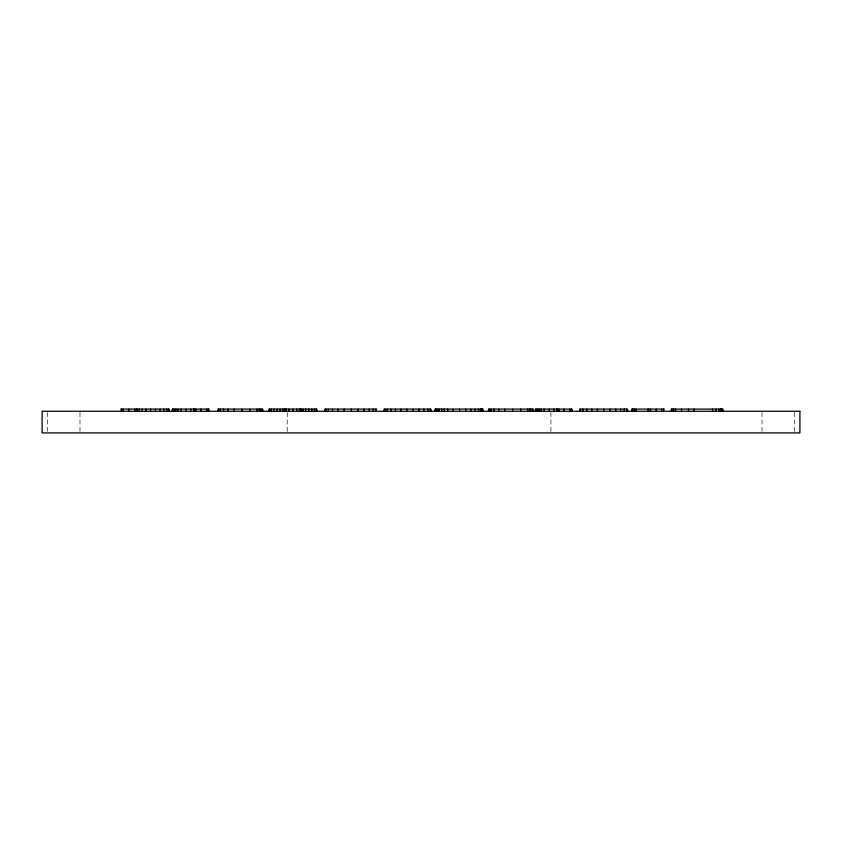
<?xml version="1.0" encoding="UTF-8"?>
<svg xmlns="http://www.w3.org/2000/svg" width="842" height="842" viewBox="0 0 842 842"><rect width="100%" height="100%" fill="white"/><g stroke="black" fill="none" stroke-linecap="round" stroke-linejoin="round"><path stroke-width="0.63" stroke-dasharray="4.21 3.16" d="M794.49 412.527L794.49 432.904M762.01 412.527L762.01 431.63M550.91 412.527L550.91 432.904M287.217 412.527L287.217 432.904M79.99 412.527L79.99 432.904M47.51 412.527L47.51 432.904"/><path stroke-width="1.26" d="M120.795 409.096L169.179 409.096L169.179 411.254M376.69 409.096L324.928 409.096L324.928 411.254M631.995 409.096L664.254 409.096M722.994 411.254L722.994 409.096L671.232 409.096L671.232 411.254M722.047 409.096L722.047 411.254M721.099 409.096L721.099 411.254M720.657 409.096L720.657 411.254M720.52 409.096L720.52 411.254M718.784 409.096L718.784 411.254M716.068 409.096L716.068 411.254M712.564 409.096L712.564 411.254M694.113 409.096L694.113 411.254M688.524 409.096L688.524 411.254M681.515 409.096L681.515 411.254M675.558 409.096L675.558 411.254M673.737 409.096L673.737 411.254M673.021 409.096L673.137 411.254M671.684 409.096L671.684 411.254M663.591 409.096L663.591 411.254M661.623 409.096L661.623 411.254M656.139 409.096L656.139 411.254M650.498 409.096L650.498 411.254M648.561 409.096L648.561 411.254M647.919 409.096L647.919 411.254M636.005 409.096L636.005 411.254M634.247 409.096L634.247 411.254M632.995 409.096L632.995 411.254M632.521 409.096L632.521 411.254M632.1 409.096L631.995 411.254M627.595 411.254L627.595 409.096L579.622 409.096L579.622 411.254M626.785 409.096L626.785 411.254M624.375 409.096L624.375 411.254M620.596 409.096L620.596 411.254M615.681 409.096L615.681 411.254M609.934 409.096L609.934 411.254M603.661 409.096L603.661 411.254M597.462 409.096L597.462 411.254M591.747 409.096L591.747 411.254M586.8 409.096L586.8 411.254M582.938 409.096L582.938 411.254M580.454 409.096L580.454 411.254M572.055 411.254L572.055 409.096L535.365 409.096L535.365 411.254M571.486 409.096L571.486 411.254M569.792 409.096L569.792 411.254M564.045 409.096L564.045 411.254M558.877 409.096L558.877 411.254M557.299 409.096L557.299 411.254M556.762 409.096L556.762 411.254M553.762 409.096L553.762 411.254M549.331 409.096L549.331 411.254M544.216 409.096L544.216 411.254M541.164 409.096L541.164 411.254M538.985 409.096L538.985 411.254M537.101 409.096L537.101 411.254M535.796 409.096L535.796 411.254M533.354 411.254L533.354 409.096L488.549 409.096L488.549 411.254M532.565 409.096L532.565 411.254M530.618 409.096L530.618 411.254M530.197 409.096L530.197 411.254M529.892 409.096L529.892 411.254M527.713 409.096L527.713 411.254M520.651 409.096L520.651 411.254M512.589 409.096L512.589 411.254M504.79 409.096L504.79 411.254M498.675 409.096L498.675 411.254M494.117 409.096L494.117 411.254M490.981 409.096L490.981 411.254M489.16 409.096L489.16 411.254M482.971 411.254L482.971 409.096L435.114 409.096L435.114 411.254M482.477 409.096L482.477 411.254M481.182 409.096L481.182 411.254M480.971 409.096L480.971 411.254M480.74 409.096L480.74 411.254M480.508 409.096L480.508 411.254M478.498 409.096L478.498 411.254M475.256 409.096L475.256 411.254M470.91 409.096L470.91 411.254M465.615 409.096L465.615 411.254M459.574 409.096L459.574 411.254M453.143 409.096L453.143 411.254M447.66 409.096L447.66 411.254M444.387 409.096L444.387 411.254M441.65 409.096L441.65 411.254M439.029 409.096L439.029 411.254M437.061 409.096L437.061 411.254M435.682 409.096L435.682 411.254M435.43 409.096L435.43 411.254M430.999 411.254L430.999 409.096L384.089 409.096L384.089 411.254M430.178 409.096L430.178 411.254M427.725 409.096L427.725 411.254M423.905 409.096L423.905 411.254M418.979 409.096L418.979 411.254M413.18 409.096L413.18 411.254M406.749 409.096L406.749 411.254M400.887 409.096L400.887 411.254M395.519 409.096L395.519 411.254M390.898 409.096L390.898 411.254M387.246 409.096L387.246 411.254M384.878 409.096L384.878 411.254M375.837 409.096L375.837 411.254M373.269 409.096L373.269 411.254M369.249 409.096L369.249 411.254M364.039 409.096L364.039 411.254M357.976 409.096L357.976 411.254M351.388 409.096L351.388 411.254M344.21 409.096L344.21 411.254M337.842 409.096L337.842 411.254M332.506 409.096L332.506 411.254M328.412 409.096L328.412 411.254M325.801 409.096L325.801 411.254M325.433 409.096L325.433 411.254M316.887 411.254L316.887 409.096L268.924 409.096L268.924 411.254M316.287 409.096L316.287 411.254M314.466 409.096L314.466 411.254M311.803 409.096L311.803 411.254M308.667 409.096L308.667 411.254M305.614 409.096L305.614 411.254M302.973 409.096L302.973 411.254M301.162 409.096L301.162 411.254M300.552 409.096L300.552 411.254M299.499 409.096L299.499 411.254M296.7 409.096L296.7 411.254M292.858 409.096L292.858 411.254M289.006 409.096L289.006 411.254M286.269 409.096L286.269 411.254M285.27 409.096L285.27 411.254M284.649 409.096L284.649 411.254M282.786 409.096L282.786 411.254M280.112 409.096L280.112 411.254M277.039 409.096L277.039 411.254M273.787 409.096L273.787 411.254M271.187 409.096L271.187 411.254M269.493 409.096L269.493 411.254M262.788 411.254L262.788 409.096L217.983 409.096L217.983 411.254M261.999 409.096L261.999 411.254M260.052 409.096L260.052 411.254M259.325 409.096L259.325 411.254M257.147 409.096L257.147 411.254M250.085 409.096L250.085 411.254M242.022 409.096L242.022 411.254M234.223 409.096L234.223 411.254M228.108 409.096L228.108 411.254M223.551 409.096L223.551 411.254M220.415 409.096L220.415 411.254M218.594 409.096L218.594 411.254M208.932 411.254L208.932 409.096L172.242 409.096L172.242 411.254M208.363 409.096L208.363 411.254M206.669 409.096L206.669 411.254M200.922 409.096L200.922 411.254M195.754 409.096L195.754 411.254M194.176 409.096L194.176 411.254M193.649 409.096L193.649 411.254M190.639 409.096L190.639 411.254M186.208 409.096L186.208 411.254M181.104 409.096L181.104 411.254M178.041 409.096L178.041 411.254M175.862 409.096L175.862 411.254M173.978 409.096L173.978 411.254M172.673 409.096L172.673 411.254M168.547 409.096L168.547 411.254M166.653 409.096L166.653 411.254M163.695 409.096L163.695 411.254M159.906 409.096L159.906 411.254M155.454 409.096L155.454 411.254M150.518 409.096L150.518 411.254M146.024 409.096L146.024 411.254M142.245 409.096L142.245 411.254M139.256 409.096L139.256 411.254M137.13 409.096L137.13 411.254M136.53 409.096L136.53 411.254M134.709 409.096L134.709 411.254M128.805 409.096L128.805 411.254M123.058 409.096L123.058 411.254M121.353 409.096L121.353 411.254M799.9 411.254L42.1 411.254L42.1 432.904L799.9 432.904L799.9 411.254"/></g></svg>
